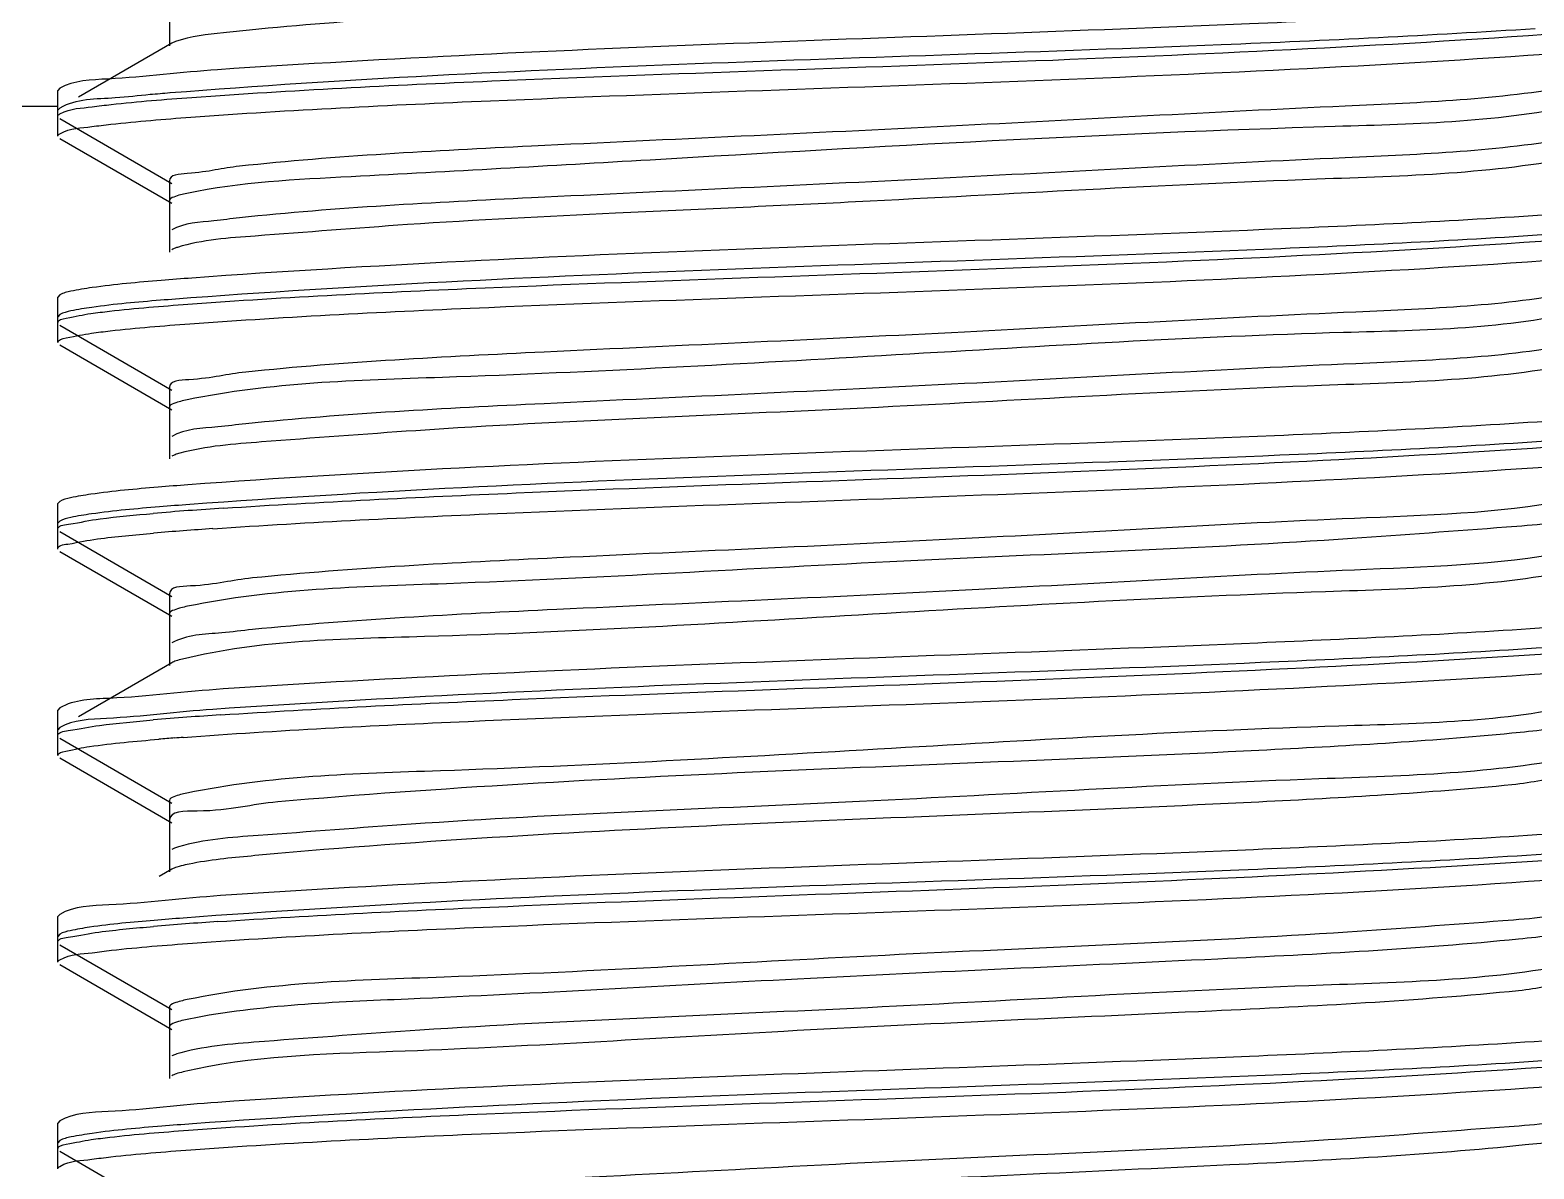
# Model space of a CAD drawing. Extents: x 1382187 to 1725648, y 860327 to 1571294.
# Drawn here: x 1512888.7 to 1513062.2, y 1215865.8 to 1215997.1 of the extents above; entities that cross this region are included whole.
import ezdxf

# ---------------------------------------------------------------- set-up
doc = ezdxf.new("R2010")
doc.units = 0
doc.header["$LTSCALE"] = 1000
doc.header["$MEASUREMENT"] = 0

msp = doc.modelspace()

# ---------------------------------------------------------------- linework, layer by layer
at = {"linetype": 'Continuous'}
for p, q in [((1512904.82, 1216001.25), (1512904.82, 1215995.29)), ((1512905.08, 1215995.59), (1512894.33, 1215989.37)), ((1512905.51, 1215995.78), (1512905.08, 1215995.59)), ((1512892.16, 1215990.39), (1512891.93, 1215990.13)), ((1512891.93, 1215987.15), (1512891.93, 1215990.13)), ((1512891.93, 1215987.15), (1512891.93, 1215990.13)), ((1512891.93, 1215988.29), (1512743.1, 1215988.29)), ((1512892.16, 1215988.11), (1512891.93, 1215987.85)), ((1512891.93, 1215984.87), (1512891.93, 1215987.85)), ((1512891.93, 1215984.87), (1512891.93, 1215987.85)), ((1512892.16, 1215986.89), (1512905.08, 1215979.41)), ((1512892.16, 1215984.61), (1512905.08, 1215977.13)), ((1512904.82, 1215979.71), (1512904.82, 1215973.76)), ((1512904.82, 1215977.43), (1512904.82, 1215971.48)), ((1512892.16, 1215966.58), (1512891.93, 1215966.32)), ((1512891.93, 1215963.34), (1512891.93, 1215966.32)), ((1512891.93, 1215963.34), (1512891.93, 1215966.32)), ((1512892.16, 1215964.3), (1512891.93, 1215964.04)), ((1512891.93, 1215961.06), (1512891.93, 1215964.04)), ((1512891.93, 1215961.06), (1512891.93, 1215964.04)), ((1512892.16, 1215963.08), (1512905.08, 1215955.6)), ((1512892.16, 1215960.8), (1512905.08, 1215953.32)), ((1512904.82, 1215955.9), (1512904.82, 1215949.95)), ((1512904.82, 1215953.62), (1512904.82, 1215947.67)), ((1512892.16, 1215942.76), (1512891.93, 1215942.5)), ((1512891.93, 1215939.53), (1512891.93, 1215942.5)), ((1512891.93, 1215939.53), (1512891.93, 1215942.5)), ((1512892.16, 1215940.49), (1512891.93, 1215940.23)), ((1512891.93, 1215937.25), (1512891.93, 1215940.23)), ((1512891.93, 1215937.25), (1512891.93, 1215940.23)), ((1512892.16, 1215939.27), (1512905.08, 1215931.78)), ((1512892.16, 1215936.99), (1512905.08, 1215929.51)), ((1512904.82, 1215932.09), (1512904.82, 1215926.13)), ((1512904.82, 1215929.81), (1512904.82, 1215923.85)), ((1512905.08, 1215924.16), (1512894.33, 1215917.93)), ((1512892.16, 1215918.95), (1512891.93, 1215918.69)), ((1512891.93, 1215915.71), (1512891.93, 1215918.69)), ((1512891.93, 1215915.71), (1512891.93, 1215918.69)), ((1512892.16, 1215916.67), (1512891.93, 1215916.41)), ((1512891.93, 1215913.44), (1512891.93, 1215916.41)), ((1512891.93, 1215913.44), (1512891.93, 1215916.41)), ((1512892.16, 1215915.45), (1512905.08, 1215907.97)), ((1512892.16, 1215913.18), (1512905.08, 1215905.69)), ((1512904.82, 1215908.27), (1512904.82, 1215902.32)), ((1512904.82, 1215905.99), (1512904.82, 1215900.04)), ((1512905.08, 1215900.34), (1512903.61, 1215899.49)), ((1512892.16, 1215895.14), (1512891.93, 1215894.88)), ((1512891.93, 1215891.9), (1512891.93, 1215894.88)), ((1512891.93, 1215891.9), (1512891.93, 1215894.88)), ((1512892.16, 1215892.86), (1512891.93, 1215892.6)), ((1512891.93, 1215889.62), (1512891.93, 1215892.6)), ((1512891.93, 1215889.62), (1512891.93, 1215892.6)), ((1512892.16, 1215891.64), (1512905.08, 1215884.16)), ((1512892.16, 1215889.36), (1512905.08, 1215881.88)), ((1512904.82, 1215884.46), (1512904.82, 1215878.51)), ((1512904.82, 1215882.18), (1512904.82, 1215876.23)), ((1512892.16, 1215871.33), (1512891.93, 1215871.07)), ((1512891.93, 1215868.09), (1512891.93, 1215871.07)), ((1512891.93, 1215868.09), (1512891.93, 1215871.07)), ((1512892.16, 1215869.05), (1512891.93, 1215868.79)), ((1512891.93, 1215865.81), (1512891.93, 1215868.79)), ((1512891.93, 1215865.81), (1512891.93, 1215868.79)), ((1512892.16, 1215867.83), (1512905.08, 1215860.35))]:
    msp.add_line(p, q, dxfattribs=at)
for centre, radius, start, end in [((1512928.83, 1215685.76), 305.03, 94.5049, 94.936), ((1512938.77, 1215514.43), 428.44, 93.7138, 94.7991), ((1512937.17, 1215532.42), 408.11, 93.8416, 94.804), ((1512938.36, 1215495.8), 423.24, 93.7464, 94.7999), ((1512931.65, 1215577.02), 339.47, 94.4273, 94.7392), ((1512936.2, 1215518.67), 397.99, 94.2964, 94.4317), ((1512937.94, 1215477.38), 417.83, 93.7807, 94.8008)]:
    msp.add_arc(centre, radius, start, end, dxfattribs=at)
for points, knots in [([(1513067.31, 1216006.31), (1513059.03, 1216004.67), (1513035.5, 1216003.86), (1512996.05, 1216001.52), (1512953.32, 1215999.68), (1512925.57, 1215998.26), (1512914.04, 1215997.1)], [0, 0, 0, 0, 0.164905, 0.457517, 0.773479, 1, 1, 1, 1]), ([(1513063.22, 1215999.59), (1513051.94, 1215998.84), (1513000.99, 1215996.4), (1512949.99, 1215995.19), (1512910.37, 1215992.53)], [0, 0, 0, 0, 0.221566, 1, 1, 1, 1]), ([(1513062.32, 1215997.25), (1513050.26, 1215996.47), (1512997.78, 1215993.96), (1512945.2, 1215993.03), (1512904.88, 1215989.85)], [0, 0, 0, 0, 0.230084, 1, 1, 1, 1]), ([(1512914.04, 1215997.1), (1512913.03, 1215997), (1512910.19, 1215996.66), (1512907.27, 1215996.41), (1512905.51, 1215995.78)], [0, 0, 0, 0, 0.349753, 1, 1, 1, 1]), ([(1512907.41, 1215989.34), (1512918.92, 1215990.18), (1512972.25, 1215992.78), (1513025.66, 1215993.82), (1513067.39, 1215996.9)], [0, 0, 0, 0, 0.216266, 1, 1, 1, 1]), ([(1512907.28, 1215987.06), (1512918.78, 1215987.9), (1512972.14, 1215990.5), (1513025.58, 1215991.54), (1513067.35, 1215994.62)], [0, 0, 0, 0, 0.215878, 1, 1, 1, 1]), ([(1512910.37, 1215992.53), (1512906.16, 1215992.24), (1512900.25, 1215991.43), (1512893.8, 1215991.33), (1512892.16, 1215990.39)], [0, 0, 0, 0, 0.690751, 1, 1, 1, 1]), ([(1512902.59, 1215989.66), (1512901.25, 1215989.54), (1512897.81, 1215989.08), (1512894.04, 1215989.2), (1512892.16, 1215988.11)], [0, 0, 0, 0, 0.38257, 1, 1, 1, 1]), ([(1512895.9, 1215988.25), (1512896.63, 1215988.35), (1512900.46, 1215988.82), (1512904.3, 1215989.12), (1512907.41, 1215989.34)], [0, 0, 0, 0, 0.19158, 1, 1, 1, 1]), ([(1513066.78, 1215990.63), (1513058.09, 1215989.08), (1513033.98, 1215988.13), (1512993.96, 1215985.88), (1512951.43, 1215983.99), (1512924.08, 1215982.6), (1512912.89, 1215981.4)], [0, 0, 0, 0, 0.171902, 0.467529, 0.781017, 1, 1, 1, 1]), ([(1512891.93, 1215987.15), (1512891.93, 1215987.28), (1512893.35, 1215988.16), (1512894.64, 1215988.08), (1512895.9, 1215988.25)], [0, 0, 0, 0, 0.088842, 1, 1, 1, 1]), ([(1513067.77, 1215988.55), (1513058.45, 1215986.48), (1513022.27, 1215985.71), (1512975.06, 1215982.99), (1512930.96, 1215980.41), (1512913.02, 1215979.57), (1512906.81, 1215978.27)], [0, 0, 0, 0, 0.17752, 0.667782, 0.88196, 1, 1, 1, 1]), ([(1512891.93, 1215984.87), (1512891.93, 1215985), (1512893.33, 1215985.88), (1512894.62, 1215985.79), (1512895.86, 1215985.97)], [0, 0, 0, 0, 0.089015, 1, 1, 1, 1]), ([(1512895.86, 1215985.97), (1512896.59, 1215986.07), (1512900.38, 1215986.53), (1512904.2, 1215986.83), (1512907.28, 1215987.06)], [0, 0, 0, 0, 0.191545, 1, 1, 1, 1]), ([(1513066.78, 1215984.68), (1513058.09, 1215983.12), (1513033.98, 1215982.18), (1512993.96, 1215979.93), (1512951.43, 1215978.03), (1512924.08, 1215976.64), (1512912.89, 1215975.45)], [0, 0, 0, 0, 0.171902, 0.467529, 0.781017, 1, 1, 1, 1]), ([(1513067.41, 1215982.52), (1513057.48, 1215980.5), (1513029.42, 1215979.87), (1512992.46, 1215977.62), (1512957.49, 1215976.05), (1512934.37, 1215974.93), (1512917.6, 1215973.53), (1512908.63, 1215972.94), (1512905.74, 1215972.05)], [0, 0, 0, 0, 0.187537, 0.516126, 0.6871, 0.835564, 0.944057, 1, 1, 1, 1]), ([(1512912.89, 1215981.4), (1512910.87, 1215981.19), (1512908.95, 1215980.59), (1512904.82, 1215980.45), (1512904.82, 1215979.71)], [0, 0, 0, 0, 0.733399, 1, 1, 1, 1]), ([(1512906.81, 1215978.27), (1512906.31, 1215978.16), (1512905.71, 1215978.03), (1512904.82, 1215977.65), (1512904.82, 1215977.43)], [0, 0, 0, 0, 0.704879, 1, 1, 1, 1]), ([(1512912.89, 1215975.45), (1512911.91, 1215975.35), (1512909.32, 1215974.96), (1512906.52, 1215974.89), (1512905.08, 1215974.06)], [0, 0, 0, 0, 0.373077, 1, 1, 1, 1]), ([(1513067.39, 1215976.06), (1513055.96, 1215975.22), (1513002.63, 1215972.62), (1512949.22, 1215971.55), (1512907.41, 1215968.51)], [0, 0, 0, 0, 0.214619, 1, 1, 1, 1]), ([(1513067.35, 1215973.78), (1513055.91, 1215972.94), (1513002.54, 1215970.34), (1512949.11, 1215969.28), (1512907.28, 1215966.22)], [0, 0, 0, 0, 0.214875, 1, 1, 1, 1]), ([(1512905.74, 1215972.05), (1512905.61, 1215972.01), (1512905.39, 1215971.93), (1512905.17, 1215971.83), (1512905.08, 1215971.78)], [0, 0, 0, 0, 0.565784, 1, 1, 1, 1]), ([(1512906.95, 1215965.5), (1512918.36, 1215966.34), (1512971.67, 1215968.94), (1513025.05, 1215970.01), (1513066.87, 1215973.05)], [0, 0, 0, 0, 0.214433, 1, 1, 1, 1]), ([(1512907.15, 1215963.23), (1512918.63, 1215964.08), (1512972.02, 1215966.68), (1513025.49, 1215967.73), (1513067.31, 1215970.8)], [0, 0, 0, 0, 0.215487, 1, 1, 1, 1]), ([(1512907.41, 1215968.51), (1512906.22, 1215968.42), (1512902.38, 1215968.12), (1512898.54, 1215967.78), (1512895.9, 1215967.41)], [0, 0, 0, 0, 0.307204, 1, 1, 1, 1]), ([(1512895.9, 1215967.41), (1512895.08, 1215967.3), (1512893.83, 1215967.08), (1512892.55, 1215966.8), (1512892.16, 1215966.58)], [0, 0, 0, 0, 0.644191, 1, 1, 1, 1]), ([(1513067.19, 1215966.9), (1513058.79, 1215965.27), (1513035.07, 1215964.43), (1512995.41, 1215962.11), (1512952.7, 1215960.25), (1512925.05, 1215958.84), (1512913.62, 1215957.67)], [0, 0, 0, 0, 0.166793, 0.460477, 0.775901, 1, 1, 1, 1]), ([(1512895.86, 1215965.13), (1512895.06, 1215965.02), (1512893.82, 1215964.8), (1512892.55, 1215964.52), (1512892.16, 1215964.3)], [0, 0, 0, 0, 0.643834, 1, 1, 1, 1]), ([(1512895.76, 1215964.42), (1512896.47, 1215964.52), (1512900.19, 1215964.98), (1512903.93, 1215965.27), (1512906.95, 1215965.5)], [0, 0, 0, 0, 0.191269, 1, 1, 1, 1]), ([(1512907.28, 1215966.22), (1512906.11, 1215966.13), (1512902.3, 1215965.84), (1512898.49, 1215965.5), (1512895.86, 1215965.13)], [0, 0, 0, 0, 0.307253, 1, 1, 1, 1]), ([(1512891.93, 1215963.34), (1512891.93, 1215963.71), (1512893.81, 1215964.03), (1512894.8, 1215964.28), (1512895.76, 1215964.42)], [0, 0, 0, 0, 0.274668, 1, 1, 1, 1]), ([(1513068.09, 1215964.81), (1513059.03, 1215962.58), (1513032.17, 1215962.32), (1512988.38, 1215959.56), (1512943.96, 1215957.11), (1512916.49, 1215956.48), (1512906.84, 1215954.46)], [0, 0, 0, 0, 0.173176, 0.493211, 0.817077, 1, 1, 1, 1]), ([(1512891.93, 1215961.06), (1512891.93, 1215961.43), (1512893.84, 1215961.75), (1512894.84, 1215962.01), (1512895.82, 1215962.15)], [0, 0, 0, 0, 0.274365, 1, 1, 1, 1]), ([(1512895.82, 1215962.15), (1512896.54, 1215962.25), (1512900.31, 1215962.71), (1512904.09, 1215963.01), (1512907.15, 1215963.23)], [0, 0, 0, 0, 0.191422, 1, 1, 1, 1]), ([(1513067.19, 1215960.94), (1513058.79, 1215959.31), (1513035.07, 1215958.48), (1512995.41, 1215956.16), (1512952.7, 1215954.3), (1512925.05, 1215952.88), (1512913.62, 1215951.71)], [0, 0, 0, 0, 0.166793, 0.460477, 0.775901, 1, 1, 1, 1]), ([(1513067.48, 1215958.72), (1513057.71, 1215956.7), (1513029.95, 1215956.1), (1512985.33, 1215953.3), (1512944.47, 1215951.85), (1512918.24, 1215949.81), (1512909.07, 1215949.14), (1512906.01, 1215948.31)], [0, 0, 0, 0, 0.184985, 0.511081, 0.830893, 0.941203, 1, 1, 1, 1]), ([(1512913.62, 1215957.67), (1512911.42, 1215957.44), (1512909.35, 1215956.78), (1512904.82, 1215956.7), (1512904.82, 1215955.9)], [0, 0, 0, 0, 0.734217, 1, 1, 1, 1]), ([(1512906.84, 1215954.46), (1512906.33, 1215954.35), (1512905.72, 1215954.22), (1512904.82, 1215953.84), (1512904.82, 1215953.62)], [0, 0, 0, 0, 0.705094, 1, 1, 1, 1]), ([(1512913.62, 1215951.71), (1512912.54, 1215951.6), (1512909.72, 1215951.19), (1512906.64, 1215951.15), (1512905.08, 1215950.25)], [0, 0, 0, 0, 0.375015, 1, 1, 1, 1]), ([(1513066.87, 1215952.21), (1513055.34, 1215951.38), (1513002.03, 1215948.78), (1512948.64, 1215947.74), (1512906.95, 1215944.66)], [0, 0, 0, 0, 0.21655, 1, 1, 1, 1]), ([(1513067.31, 1215949.97), (1513055.84, 1215949.12), (1513002.45, 1215946.52), (1512948.98, 1215945.47), (1512907.15, 1215942.4)], [0, 0, 0, 0, 0.215154, 1, 1, 1, 1]), ([(1512906.01, 1215948.31), (1512905.82, 1215948.26), (1512905.51, 1215948.17), (1512905.2, 1215948.04), (1512905.08, 1215947.97)], [0, 0, 0, 0, 0.579307, 1, 1, 1, 1]), ([(1512911.02, 1215941.97), (1512922.27, 1215942.71), (1512973.21, 1215945.15), (1513024.21, 1215946.37), (1513063.84, 1215949.03)], [0, 0, 0, 0, 0.221116, 1, 1, 1, 1]), ([(1512909.83, 1215939.61), (1512921.11, 1215940.38), (1512972.67, 1215942.86), (1513024.3, 1215944.05), (1513064.52, 1215946.79)], [0, 0, 0, 0, 0.219072, 1, 1, 1, 1]), ([(1512906.95, 1215944.66), (1512905.8, 1215944.58), (1512902.06, 1215944.28), (1512898.33, 1215943.95), (1512895.76, 1215943.58)], [0, 0, 0, 0, 0.307563, 1, 1, 1, 1]), ([(1512895.76, 1215943.58), (1512894.97, 1215943.47), (1512893.77, 1215943.26), (1512892.54, 1215942.98), (1512892.16, 1215942.76)], [0, 0, 0, 0, 0.642717, 1, 1, 1, 1]), ([(1513067.57, 1215943.16), (1513059.48, 1215941.45), (1513036.14, 1215940.74), (1512996.87, 1215938.33), (1512953.99, 1215936.51), (1512926.05, 1215935.08), (1512914.38, 1215933.93)], [0, 0, 0, 0, 0.161662, 0.453393, 0.770761, 1, 1, 1, 1]), ([(1512891.93, 1215939.53), (1512891.93, 1215939.98), (1512894.37, 1215940.25), (1512895.59, 1215940.59), (1512896.81, 1215940.75)], [0, 0, 0, 0, 0.270591, 1, 1, 1, 1]), ([(1512895.82, 1215941.31), (1512895.02, 1215941.2), (1512893.8, 1215940.99), (1512892.55, 1215940.71), (1512892.16, 1215940.49)], [0, 0, 0, 0, 0.643387, 1, 1, 1, 1]), ([(1512907.15, 1215942.4), (1512905.99, 1215942.31), (1512902.2, 1215942.02), (1512898.42, 1215941.68), (1512895.82, 1215941.31)], [0, 0, 0, 0, 0.30739, 1, 1, 1, 1]), ([(1513068.38, 1215941.08), (1513065.34, 1215940.24), (1513056.18, 1215939.58), (1513029.98, 1215937.53), (1512989.11, 1215936.09), (1512944.46, 1215933.28), (1512916.68, 1215932.68), (1512906.89, 1215930.66)], [0, 0, 0, 0, 0.058552, 0.168707, 0.488491, 0.814803, 1, 1, 1, 1]), ([(1512891.93, 1215937.25), (1512891.93, 1215937.68), (1512894.2, 1215937.97), (1512895.35, 1215938.28), (1512896.5, 1215938.43)], [0, 0, 0, 0, 0.271621, 1, 1, 1, 1]), ([(1513067.57, 1215937.21), (1513059.48, 1215935.5), (1513036.14, 1215934.78), (1512996.87, 1215932.38), (1512953.99, 1215930.56), (1512926.05, 1215929.13), (1512914.38, 1215927.98)], [0, 0, 0, 0, 0.161662, 0.453393, 0.770761, 1, 1, 1, 1]), ([(1512914.38, 1215933.93), (1512911.99, 1215933.69), (1512909.76, 1215932.96), (1512904.82, 1215932.95), (1512904.82, 1215932.09)], [0, 0, 0, 0, 0.73489, 1, 1, 1, 1]), ([(1513067.53, 1215934.92), (1513057.9, 1215932.91), (1513030.44, 1215932.27), (1512986.06, 1215929.82), (1512942.25, 1215927.08), (1512915.38, 1215926.79), (1512906.3, 1215924.57)], [0, 0, 0, 0, 0.182739, 0.506392, 0.826439, 1, 1, 1, 1]), ([(1512906.89, 1215930.66), (1512906.37, 1215930.55), (1512905.75, 1215930.41), (1512904.82, 1215930.03), (1512904.82, 1215929.81)], [0, 0, 0, 0, 0.705716, 1, 1, 1, 1]), ([(1512914.38, 1215927.98), (1512913.2, 1215927.86), (1512910.13, 1215927.42), (1512906.78, 1215927.42), (1512905.08, 1215926.43)], [0, 0, 0, 0, 0.376776, 1, 1, 1, 1]), ([(1513063.84, 1215928.19), (1513052.67, 1215927.44), (1513001.73, 1215924.99), (1512950.74, 1215923.76), (1512911.02, 1215921.13)], [0, 0, 0, 0, 0.219496, 1, 1, 1, 1]), ([(1513064.52, 1215925.96), (1513053.24, 1215925.19), (1513001.67, 1215922.7), (1512950.04, 1215921.52), (1512909.83, 1215918.77)], [0, 0, 0, 0, 0.219115, 1, 1, 1, 1]), ([(1512910.71, 1215918.14), (1512921.91, 1215918.88), (1512972.84, 1215921.33), (1513023.84, 1215922.55), (1513063.53, 1215925.19)], [0, 0, 0, 0, 0.220088, 1, 1, 1, 1]), ([(1512906.3, 1215924.57), (1512906.06, 1215924.51), (1512905.64, 1215924.4), (1512905.24, 1215924.24), (1512905.08, 1215924.16)], [0, 0, 0, 0, 0.591078, 1, 1, 1, 1]), ([(1512906.38, 1215915.55), (1512917.33, 1215916.37), (1512969.72, 1215918.95), (1513022.16, 1215920.16), (1513063.53, 1215922.91)], [0, 0, 0, 0, 0.209378, 1, 1, 1, 1]), ([(1512911.02, 1215921.13), (1512906.65, 1215920.84), (1512900.53, 1215920), (1512893.86, 1215919.93), (1512892.16, 1215918.95)], [0, 0, 0, 0, 0.691369, 1, 1, 1, 1]), ([(1512909.83, 1215918.77), (1512905.74, 1215918.49), (1512900, 1215917.7), (1512893.75, 1215917.59), (1512892.16, 1215916.67)], [0, 0, 0, 0, 0.690219, 1, 1, 1, 1]), ([(1513067.91, 1215919.42), (1513058.71, 1215917.28), (1513031.79, 1215916.88), (1512987.95, 1215914.22), (1512943.72, 1215911.75), (1512916.4, 1215911.12), (1512906.82, 1215909.11)], [0, 0, 0, 0, 0.175623, 0.495702, 0.818204, 1, 1, 1, 1]), ([(1512891.93, 1215915.71), (1512891.93, 1215916.17), (1512894.34, 1215916.44), (1512895.54, 1215916.77), (1512896.75, 1215916.93)], [0, 0, 0, 0, 0.270787, 1, 1, 1, 1]), ([(1513068.65, 1215917.34), (1513068.2, 1215917.2), (1513065.22, 1215916.55), (1513062.19, 1215916.27), (1513059.62, 1215916.02)], [0, 0, 0, 0, 0.153853, 1, 1, 1, 1]), ([(1513059.62, 1215916.02), (1513049.92, 1215915.08), (1513002.47, 1215912.37), (1512954.93, 1215911.38), (1512917.31, 1215908.11)], [0, 0, 0, 0, 0.20523, 1, 1, 1, 1]), ([(1512891.93, 1215913.44), (1512891.93, 1215913.79), (1512893.73, 1215914.12), (1512894.69, 1215914.36), (1512895.61, 1215914.49)], [0, 0, 0, 0, 0.275063, 1, 1, 1, 1]), ([(1513067.44, 1215913.37), (1513057.58, 1215911.35), (1513029.66, 1215910.73), (1512984.87, 1215907.92), (1512943.96, 1215906.51), (1512917.88, 1215904.41), (1512908.82, 1215903.79), (1512905.86, 1215902.92)], [0, 0, 0, 0, 0.186373, 0.513855, 0.833476, 0.942785, 1, 1, 1, 1]), ([(1513069.54, 1215911.95), (1513069.55, 1215911.05), (1513064.41, 1215911.07), (1513062.1, 1215910.31), (1513059.62, 1215910.07)], [0, 0, 0, 0, 0.264839, 1, 1, 1, 1]), ([(1513059.62, 1215910.07), (1513049.92, 1215909.13), (1513002.47, 1215906.42), (1512954.93, 1215905.43), (1512917.31, 1215902.16)], [0, 0, 0, 0, 0.20523, 1, 1, 1, 1]), ([(1512906.82, 1215909.11), (1512906.31, 1215909), (1512905.71, 1215908.87), (1512904.82, 1215908.49), (1512904.82, 1215908.27)], [0, 0, 0, 0, 0.704918, 1, 1, 1, 1]), ([(1512917.31, 1215908.11), (1512914.2, 1215907.84), (1512911.34, 1215906.82), (1512904.82, 1215907.11), (1512904.82, 1215905.99)], [0, 0, 0, 0, 0.735758, 1, 1, 1, 1]), ([(1513063.53, 1215904.36), (1513052.31, 1215903.61), (1513001.37, 1215901.17), (1512950.37, 1215899.95), (1512910.71, 1215897.3)], [0, 0, 0, 0, 0.220524, 1, 1, 1, 1]), ([(1512905.86, 1215902.92), (1512905.7, 1215902.88), (1512905.44, 1215902.79), (1512905.19, 1215902.68), (1512905.08, 1215902.62)], [0, 0, 0, 0, 0.572013, 1, 1, 1, 1]), ([(1512906.63, 1215900.84), (1512906.31, 1215900.77), (1512905.79, 1215900.64), (1512905.27, 1215900.45), (1512905.08, 1215900.34)], [0, 0, 0, 0, 0.601667, 1, 1, 1, 1]), ([(1513063.53, 1215902.08), (1513051.74, 1215901.29), (1512999.35, 1215898.78), (1512946.89, 1215897.76), (1512906.38, 1215894.71)], [0, 0, 0, 0, 0.225391, 1, 1, 1, 1]), ([(1512917.31, 1215902.16), (1512916.14, 1215902.05), (1512912.57, 1215901.71), (1512908.99, 1215901.36), (1512906.63, 1215900.84)], [0, 0, 0, 0, 0.327573, 1, 1, 1, 1]), ([(1512910.38, 1215894.3), (1512921.53, 1215895.05), (1512972.48, 1215897.5), (1513023.48, 1215898.73), (1513063.23, 1215901.36)], [0, 0, 0, 0, 0.219052, 1, 1, 1, 1]), ([(1512907.48, 1215891.82), (1512919, 1215892.66), (1512972.32, 1215895.25), (1513025.71, 1215896.29), (1513067.42, 1215899.37)], [0, 0, 0, 0, 0.216493, 1, 1, 1, 1]), ([(1512910.71, 1215897.3), (1512906.41, 1215897.01), (1512900.39, 1215896.18), (1512893.83, 1215896.1), (1512892.16, 1215895.14)], [0, 0, 0, 0, 0.691073, 1, 1, 1, 1]), ([(1513068.23, 1215895.69), (1513065.09, 1215894.88), (1513055.82, 1215894.18), (1513029.47, 1215892.18), (1512988.66, 1215890.71), (1512944.19, 1215887.92), (1512916.57, 1215887.32), (1512906.86, 1215885.31)], [0, 0, 0, 0, 0.060117, 0.171248, 0.491182, 0.816115, 1, 1, 1, 1]), ([(1512906.38, 1215894.71), (1512905.28, 1215894.63), (1512901.68, 1215894.34), (1512898.09, 1215894.01), (1512895.61, 1215893.66)], [0, 0, 0, 0, 0.307039, 1, 1, 1, 1]), ([(1512891.93, 1215891.9), (1512891.93, 1215892.35), (1512894.3, 1215892.63), (1512895.49, 1215892.95), (1512896.68, 1215893.1)], [0, 0, 0, 0, 0.271021, 1, 1, 1, 1]), ([(1512895.61, 1215893.66), (1512894.86, 1215893.55), (1512893.71, 1215893.34), (1512892.53, 1215893.07), (1512892.16, 1215892.86)], [0, 0, 0, 0, 0.641483, 1, 1, 1, 1]), ([(1513060.4, 1215892.28), (1513048.87, 1215891.13), (1513021.13, 1215889.71), (1512978.4, 1215887.86), (1512938.92, 1215885.52), (1512915.36, 1215884.71), (1512907.06, 1215883.07)], [0, 0, 0, 0, 0.226181, 0.54212, 0.834898, 1, 1, 1, 1]), ([(1513069.28, 1215893.79), (1513068.96, 1215893.6), (1513066.01, 1215892.8), (1513063.02, 1215892.55), (1513060.4, 1215892.28)], [0, 0, 0, 0, 0.123412, 1, 1, 1, 1]), ([(1512891.93, 1215889.62), (1512891.93, 1215889.75), (1512893.36, 1215890.64), (1512894.65, 1215890.55), (1512895.92, 1215890.72)], [0, 0, 0, 0, 0.088752, 1, 1, 1, 1]), ([(1512895.92, 1215890.72), (1512896.65, 1215890.83), (1512900.5, 1215891.29), (1512904.36, 1215891.59), (1512907.48, 1215891.82)], [0, 0, 0, 0, 0.191582, 1, 1, 1, 1]), ([(1513067.51, 1215889.57), (1513057.8, 1215887.55), (1513030.17, 1215886.95), (1512985.69, 1215884.16), (1512944.87, 1215882.7), (1512918.53, 1215880.69), (1512909.27, 1215880), (1512906.13, 1215879.18)], [0, 0, 0, 0, 0.183944, 0.508945, 0.828873, 0.939958, 1, 1, 1, 1]), ([(1513069.54, 1215888.13), (1513069.55, 1215887.31), (1513064.83, 1215887.25), (1513062.68, 1215886.56), (1513060.4, 1215886.33)], [0, 0, 0, 0, 0.265449, 1, 1, 1, 1]), ([(1512906.86, 1215885.31), (1512906.34, 1215885.2), (1512905.73, 1215885.06), (1512904.82, 1215884.68), (1512904.82, 1215884.46)], [0, 0, 0, 0, 0.705326, 1, 1, 1, 1]), ([(1513060.4, 1215886.33), (1513048.64, 1215885.15), (1513020.38, 1215883.7), (1512977.04, 1215881.91), (1512937.63, 1215879.33), (1512914.26, 1215878.84), (1512906.39, 1215876.97)], [0, 0, 0, 0, 0.229743, 0.549934, 0.842575, 1, 1, 1, 1]), ([(1512907.06, 1215883.07), (1512906.5, 1215882.96), (1512905.84, 1215882.8), (1512904.83, 1215882.42), (1512904.82, 1215882.18)], [0, 0, 0, 0, 0.707822, 1, 1, 1, 1]), ([(1513063.23, 1215880.52), (1513051.95, 1215879.78), (1513001.01, 1215877.34), (1512950, 1215876.13), (1512910.38, 1215873.46)], [0, 0, 0, 0, 0.221533, 1, 1, 1, 1]), ([(1512906.13, 1215879.18), (1512905.92, 1215879.13), (1512905.57, 1215879.03), (1512905.22, 1215878.89), (1512905.08, 1215878.81)], [0, 0, 0, 0, 0.584722, 1, 1, 1, 1]), ([(1513067.42, 1215878.54), (1513056, 1215877.69), (1513002.69, 1215875.09), (1512949.3, 1215874.02), (1512907.48, 1215870.98)], [0, 0, 0, 0, 0.214464, 1, 1, 1, 1]), ([(1512906.39, 1215876.97), (1512906.12, 1215876.91), (1512905.68, 1215876.79), (1512905.25, 1215876.62), (1512905.08, 1215876.53)], [0, 0, 0, 0, 0.593584, 1, 1, 1, 1]), ([(1512907.01, 1215870.25), (1512918.46, 1215871.09), (1512971.81, 1215873.7), (1513025.25, 1215874.76), (1513067.07, 1215877.81)], [0, 0, 0, 0, 0.214855, 1, 1, 1, 1]), ([(1512907.28, 1215867.99), (1512918.78, 1215868.83), (1512972.14, 1215871.43), (1513025.58, 1215872.48), (1513067.35, 1215875.55)], [0, 0, 0, 0, 0.215894, 1, 1, 1, 1]), ([(1512910.38, 1215873.46), (1512906.16, 1215873.18), (1512900.25, 1215872.36), (1512893.8, 1215872.27), (1512892.16, 1215871.33)], [0, 0, 0, 0, 0.690761, 1, 1, 1, 1]), ([(1513068.5, 1215871.95), (1513065.53, 1215871.09), (1513056.47, 1215870.46), (1513030.39, 1215868.37), (1512989.47, 1215866.95), (1512944.69, 1215864.14), (1512916.78, 1215863.52), (1512906.92, 1215861.51)], [0, 0, 0, 0, 0.057292, 0.16665, 0.48628, 0.813694, 1, 1, 1, 1]), ([(1512895.92, 1215869.89), (1512895.1, 1215869.77), (1512893.84, 1215869.56), (1512892.56, 1215869.28), (1512892.16, 1215869.05)], [0, 0, 0, 0, 0.64438, 1, 1, 1, 1]), ([(1512895.78, 1215869.17), (1512896.49, 1215869.27), (1512900.23, 1215869.73), (1512903.98, 1215870.03), (1512907.01, 1215870.25)], [0, 0, 0, 0, 0.191288, 1, 1, 1, 1]), ([(1512907.48, 1215870.98), (1512906.29, 1215870.9), (1512902.43, 1215870.6), (1512898.57, 1215870.26), (1512895.92, 1215869.89)], [0, 0, 0, 0, 0.307194, 1, 1, 1, 1]), ([(1513069.28, 1215869.97), (1513068.98, 1215869.8), (1513066.29, 1215869.04), (1513063.54, 1215868.8), (1513061.14, 1215868.55)], [0, 0, 0, 0, 0.125618, 1, 1, 1, 1]), ([(1512891.93, 1215868.09), (1512891.93, 1215868.46), (1512893.82, 1215868.78), (1512894.81, 1215869.03), (1512895.78, 1215869.17)], [0, 0, 0, 0, 0.274581, 1, 1, 1, 1]), ([(1512895.87, 1215866.9), (1512896.59, 1215867), (1512900.39, 1215867.47), (1512904.2, 1215867.77), (1512907.28, 1215867.99)], [0, 0, 0, 0, 0.191547, 1, 1, 1, 1]), ([(1513061.14, 1215868.55), (1513049.83, 1215867.37), (1513022.34, 1215865.97), (1512979.73, 1215864.08), (1512939.87, 1215861.81), (1512915.94, 1215860.91), (1512907.39, 1215859.32)], [0, 0, 0, 0, 0.221386, 0.535783, 0.830497, 1, 1, 1, 1]), ([(1512891.93, 1215865.81), (1512891.93, 1215865.93), (1512893.33, 1215866.82), (1512894.62, 1215866.73), (1512895.87, 1215866.9)], [0, 0, 0, 0, 0.089007, 1, 1, 1, 1])]:
    msp.add_open_spline(points, degree=3, knots=knots, dxfattribs=at)
for points in [[(1512896.81, 1215940.75), (1512898.84, 1215941), (1512900.89, 1215941.19), (1512902.93, 1215941.37)], [(1512896.5, 1215938.43), (1512898.65, 1215938.71), (1512900.82, 1215938.91), (1512902.99, 1215939.09)], [(1512896.75, 1215916.93), (1512898.81, 1215917.19), (1512900.88, 1215917.38), (1512902.95, 1215917.56)], [(1512895.61, 1215914.49), (1512898.26, 1215914.88), (1512900.93, 1215915.11), (1512903.6, 1215915.33)], [(1512896.68, 1215893.1), (1512898.77, 1215893.37), (1512900.87, 1215893.57), (1512902.97, 1215893.74)]]:
    msp.add_open_spline(points, degree=3, dxfattribs=at)

doc.saveas('drawing.dxf')
